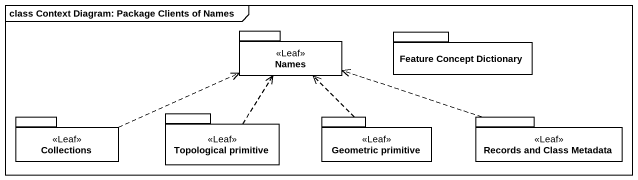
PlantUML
@startuml
mainframe class Context Diagram: Package Clients of Names
package Names <<Leaf>> {
}
package "Feature Concept Dictionary" as Feature_Concept_Dictionary {
}
package "Collections" as Collections_ <<Leaf>> {
}
package "Topological primitive" as Topological_primitive <<Leaf>> {
}
package "Geometric primitive" as Geometric_primitive <<Leaf>> {
}
package "Records and Class Metadata" as Records_and_Class_Metadata <<Leaf>> {
}
Collections_ .right.> Names
Topological_primitive .up.> Names
Geometric_primitive .up.> Names
Records_and_Class_Metadata .left.> Names
@enduml
